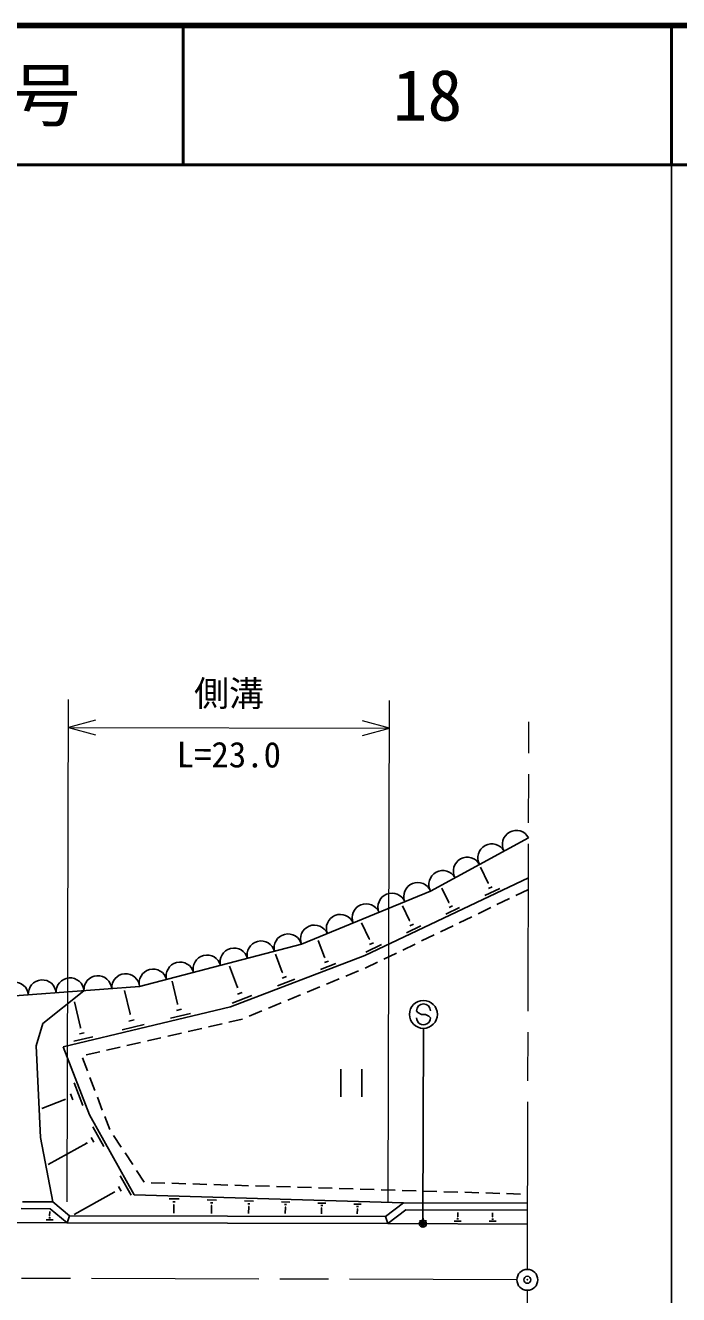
# Model space of a CAD drawing. Units: millimetres, scale not verified. Extents: x 40000 to 680000, y 20000 to 380000.
# Drawn here: x 532678 to 579500, y 289038 to 380000 of the extents above; entities that cross this region are included whole.
import ezdxf
from ezdxf.enums import TextEntityAlignment as Align

# ---------------------------------------------------------------- set-up
doc = ezdxf.new("R2010")
doc.units = ezdxf.units.MM
doc.header["$LTSCALE"] = 1000
doc.header["$PDMODE"] = 32
doc.header["$PDSIZE"] = 500
doc.linetypes.add('CHAIN', pattern=[18.5, 12, -1.5, 3.5, -1.5])
for name, color, linetype, lineweight in [('M-BGD', 7, 'Continuous', 25), ('M-BMK', 2, 'CHAIN', 13), ('M-BMK-SRVR', 3, 'Continuous', 25), ('M-STR-HTXT', 7, 'Continuous', 13), ('M-STR-STRC', 7, 'Continuous', 25), ('M-TTL', 2, 'Continuous', 140), ('M-TTL-BAND', 7, 'Continuous', 25), ('M-TTL-LINE', 7, 'Continuous', 50)]:
    doc.layers.add(name, color=color, linetype=linetype, lineweight=lineweight)
doc.layers.add('M-OTRS', color=6, linetype='Continuous')
doc.layers.add('M-TTL-TXT', color=7, linetype='Continuous')
doc.styles.add('@ＭＳ ゴシック', font='')
doc.styles.add('ＭＳ ゴシック', font='')
doc.styles.get('@ＭＳ ゴシック').set_extended_font_data('@MS Gothic')
doc.styles.get('ＭＳ ゴシック').set_extended_font_data('MS Gothic')

msp = doc.modelspace()

# ---------------------------------------------------------------- linework, layer by layer
at = {"layer": 'M-BGD'}
for p, q in [((568745, 321785), (561722, 317953)), ((565848, 318529), (565302, 319679)), ((557021, 313340), (568737, 318901)), ((565815, 318513), (565881, 318545)), ((561722, 317953), (552477, 314142)), ((563031, 317134), (562539, 318171)), ((565620, 317643), (566678, 318145)), ((565866, 318149), (566131, 318274)), ((568735, 318072), (567834, 317638)), ((560212, 315840), (559706, 316906)), ((562820, 316314), (563799, 316779)), ((563001, 317119), (563062, 317148)), ((563048, 316782), (563293, 316898)), ((566032, 316770), (565131, 316335)), ((567383, 317421), (566482, 316987)), ((557321, 314524), (556766, 315694)), ((560179, 315824), (560244, 315855)), ((564681, 316118), (563780, 315684)), ((559988, 314970), (561027, 315463)), ((560230, 315466), (560490, 315590)), ((561978, 314816), (561077, 314382)), ((563329, 315467), (562428, 315033)), ((552477, 314142), (540867, 311110)), ((554129, 313219), (553673, 314419)), ((557081, 313590), (558196, 314119)), ((557286, 314507), (557356, 314540)), ((557341, 314123), (557619, 314255)), ((560627, 314165), (559726, 313731)), ((547372, 309670), (557021, 313340)), ((551088, 312149), (550595, 313445)), ((554094, 313205), (554164, 313232)), ((554117, 312832), (554395, 312938)), ((559275, 313514), (558374, 313080)), ((547888, 311053), (547305, 312586)), ((551049, 312134), (551126, 312164)), ((553827, 312339), (554940, 312762)), ((556560, 312241), (555636, 311858)), ((557078, 312456), (557022, 312432)), ((557924, 312863), (557078, 312456)), ((540867, 311110), (526704, 310055)), ((543580, 309878), (543190, 311510)), ((550750, 311169), (551991, 311641)), ((551074, 311718), (551384, 311836)), ((553788, 311092), (552865, 310709)), ((555174, 311666), (554250, 311283)), ((533938, 308460), (536878, 310813)), ((540179, 309151), (539777, 310831)), ((547503, 309933), (548920, 310472)), ((547844, 311036), (547932, 311070)), ((547872, 310560), (548227, 310695)), ((552403, 310518), (551479, 310135)), ((535389, 306806), (547372, 309670)), ((536631, 308178), (536189, 310030)), ((543504, 309405), (543862, 309491)), ((543536, 309867), (543625, 309889)), ((549631, 309369), (548707, 308986)), ((551017, 309943), (550093, 309561)), ((533445, 306859), (533938, 308460)), ((539619, 308023), (541188, 308397)), ((540095, 308634), (540487, 308727)), ((540130, 309139), (540228, 309163)), ((543069, 308847), (544502, 309190)), ((546785, 308454), (545811, 308231)), ((548207, 308779), (547273, 308565)), ((548246, 308795), (548207, 308779)), ((536143, 307192), (537513, 307519)), ((536558, 307726), (536901, 307807)), ((536588, 308167), (536674, 308188)), ((543861, 307785), (542886, 307562)), ((545323, 308119), (544348, 307896)), ((533774, 300289), (533445, 306859)), ((537280, 301912), (535389, 306806)), ((539474, 306781), (538499, 306558)), ((540936, 307116), (539962, 306893)), ((542399, 307450), (541424, 307227)), ((536762, 306000), (537120, 305066)), ((538012, 306447), (537037, 306224)), ((555297, 305205), (555297, 303205)), ((556797, 305205), (556797, 303205)), ((536806, 302584), (536173, 304221)), ((537299, 304599), (537657, 303665)), ((535507, 303023), (533859, 302386)), ((535527, 302972), (535488, 303074)), ((536077, 303008), (535919, 303417)), ((537836, 303199), (538194, 302265)), ((540477, 296185), (537280, 301912)), ((538373, 301798), (538732, 300864)), ((534638, 295691), (533774, 300289)), ((537591, 299954), (537395, 300305)), ((538306, 299663), (537522, 301067)), ((538991, 300439), (539544, 299606)), ((537072, 299895), (534319, 298358)), ((537096, 299851), (537047, 299939)), ((539821, 299189), (540374, 298356)), ((540266, 296153), (539482, 297557)), ((540650, 297940), (541203, 297106)), ((539550, 296445), (539355, 296796)), ((541686, 297060), (542685, 297029)), ((543185, 297014), (544184, 296983)), ((544684, 296968), (545684, 296937)), ((546183, 296922), (547183, 296891)), ((547683, 296876), (548682, 296845)), ((549182, 296829), (550182, 296799)), ((550681, 296783), (551681, 296753)), ((552181, 296737), (553180, 296707)), ((553680, 296691), (554679, 296660)), ((555179, 296645), (556179, 296614)), ((556679, 296599), (557678, 296568)), ((558178, 296553), (559177, 296522)), ((534638, 295691), (532471, 295697)), ((535849, 294688), (534638, 295691)), ((539031, 296385), (536166, 294785)), ((539056, 296341), (539007, 296429)), ((559773, 295622), (540477, 296185)), ((543697, 295891), (542985, 295912)), ((543424, 295685), (543246, 295690)), ((546378, 295813), (545701, 295832)), ((549023, 295736), (548381, 295754)), ((551633, 295659), (551026, 295677)), ((559677, 296507), (560677, 296476)), ((561176, 296461), (562176, 296430)), ((562676, 296415), (563675, 296384)), ((564175, 296369), (565175, 296338)), ((565674, 296322), (566674, 296292)), ((567174, 296276), (568173, 296246)), ((568673, 296230), (568674, 296230)), ((534457, 295192), (532373, 295198)), ((534419, 294692), (534420, 294992)), ((535669, 294189), (534457, 295192)), ((543351, 295473), (543306, 295475)), ((543329, 295474), (543311, 294867)), ((546118, 295617), (545949, 295622)), ((546049, 295416), (546006, 295417)), ((546027, 295416), (546011, 294860)), ((548776, 295550), (548616, 295555)), ((548711, 295359), (548671, 295360)), ((548691, 295360), (548676, 294853)), ((551400, 295484), (551248, 295488)), ((551338, 295303), (551300, 295304)), ((551319, 295304), (551306, 294845)), ((554209, 295584), (553636, 295601)), ((553989, 295419), (553846, 295423)), ((553931, 295248), (553895, 295249)), ((553913, 295249), (553901, 294838)), ((556752, 295510), (556212, 295526)), ((556545, 295354), (556410, 295358)), ((556489, 295194), (556456, 295195)), ((556473, 295194), (556462, 294831)), ((558497, 294626), (559773, 295622)), ((558669, 294125), (559945, 295122)), ((559773, 295622), (568673, 295598)), ((559945, 295122), (568671, 295098)), ((561170, 294618), (561171, 294918)), ((563670, 294611), (563671, 294911)), ((566170, 294605), (566171, 294905)), ((535669, 294189), (441669, 294447)), ((534168, 294393), (534668, 294391)), ((534356, 294542), (534481, 294542)), ((534404, 294692), (534435, 294692)), ((535849, 294688), (535669, 294189)), ((535669, 294189), (558669, 294125)), ((535849, 294688), (558497, 294626)), ((558669, 294125), (558497, 294626)), ((558669, 294125), (568669, 294098)), ((560919, 294319), (561419, 294318)), ((561107, 294468), (561232, 294468)), ((561154, 294618), (561186, 294618)), ((563419, 294312), (563919, 294311)), ((563607, 294462), (563732, 294461)), ((563654, 294611), (563686, 294611)), ((565919, 294305), (566419, 294304)), ((566107, 294455), (566232, 294454)), ((566154, 294605), (566186, 294604))]:
    msp.add_line(p, q, dxfattribs=at)
for centre, start, end in [((567867, 321306), 28.62349, 208.62349), ((566111, 320348), 28.62349, 208.62349), ((564356, 319390), 28.62349, 208.62349), ((562600, 318432), 28.62349, 208.62349), ((560798, 317572), 22.40081, 202.40081), ((558949, 316809), 22.40081, 202.40081), ((557100, 316047), 22.40081, 202.40081), ((555251, 315285), 22.40081, 202.40081), ((551510, 313889), 14.63696, 194.63696), ((553402, 314523), 22.40081, 202.40081), ((547639, 312878), 14.63696, 194.63696), ((549574, 313384), 14.63696, 194.63696), ((545704, 312373), 14.63696, 194.63696), ((539869, 311035), 4.25709, 184.25709), ((541834, 311362), 14.63696, 194.63696), ((543769, 311868), 14.63696, 194.63696), ((531891, 310442), 4.25709, 184.25709), ((533886, 310590), 4.25709, 184.25709), ((535880, 310738), 4.25709, 184.25709), ((537875, 310887), 4.25709, 184.25709)]:
    msp.add_arc(centre, 1000, start, end, dxfattribs=at)
at = {"layer": 'M-BMK'}
for p, q in [((568660, 290848), (568768, 330098)), ((567908, 290100), (469408, 290371)), ((568655, 289348), (568538, 246598))]:
    msp.add_line(p, q, dxfattribs=at)
at = {"layer": 'M-BMK-SRVR'}
msp.add_circle((568657, 290098), 750, dxfattribs=at)
msp.add_point((568657, 290098), dxfattribs=at)
at = {"layer": 'M-OTRS'}
msp.add_point((568657, 290098), dxfattribs=at)
at = {"layer": 'M-STR-HTXT'}
for p, q in [((535673, 295689), (535772, 331688)), ((558673, 295625), (558772, 331625)), ((537700, 330201), (535766, 329688)), ((535766, 329688), (558766, 329625)), ((535766, 329688), (537697, 329165)), ((556833, 329113), (558766, 329625)), ((558766, 329625), (556836, 330148))]:
    msp.add_line(p, q, dxfattribs=at)
at = {"layer": 'M-STR-STRC'}
for p, q in [((560815, 309259), (560715, 309377)), ((561060, 309119), (560815, 309259)), ((561360, 309117), (561060, 309119)), ((561605, 309005), (561360, 309117)), ((561711, 308869), (561605, 309005)), ((561169, 294268), (561207, 308118))]:
    msp.add_line(p, q, dxfattribs=at)
for centre, radius in [((561210, 309118), 1000), ((561169, 294118), 150), ((561169, 294118), 120), ((561169, 294118), 90), ((561169, 294118), 60), ((561169, 294118), 30)]:
    msp.add_circle(centre, radius, dxfattribs=at)
for centre, start, end in [((561215, 309373), 359.55488, 179.55488), ((561211, 308873), 179.55488, 359.55488)]:
    msp.add_arc(centre, 500, start, end, dxfattribs=at)
msp.add_point((561169, 294118), dxfattribs=at)
at = {"layer": 'M-TTL'}
msp.add_line((680000, 380000), (40000, 380000), dxfattribs=at)
at = {"layer": 'M-TTL-BAND'}
msp.add_line((579000, 20000), (579000, 370000), dxfattribs=at)
at = {"layer": 'M-TTL-LINE'}
for p, q in [((543997, 380000), (543997, 370000)), ((579000, 380000), (579000, 370000)), ((40000, 370000), (680000, 370000))]:
    msp.add_line(p, q, dxfattribs=at)

# ---------------------------------------------------------------- texts
at = {"layer": 'M-STR-HTXT', "style": 'ＭＳ ゴシック'}
msp.add_text('側溝', height=1833, rotation=359.842, dxfattribs=at).set_placement((547269, 330657), align=Align.BOTTOM_CENTER)
at = {"layer": 'M-STR-HTXT', "style": '@ＭＳ ゴシック'}
msp.add_text('L=23.0', height=1833, rotation=359.842, dxfattribs=at).set_placement((547264, 328657), align=Align.TOP_CENTER)
at = {"layer": 'M-TTL-TXT', "style": 'ＭＳ ゴシック'}
for s, p in [('図面番号', (526622, 375000)), ('18', (561497, 375000))]:
    msp.add_text(s, height=3666, dxfattribs=at).set_placement(p, align=Align.MIDDLE_CENTER)

doc.saveas('drawing.dxf')
